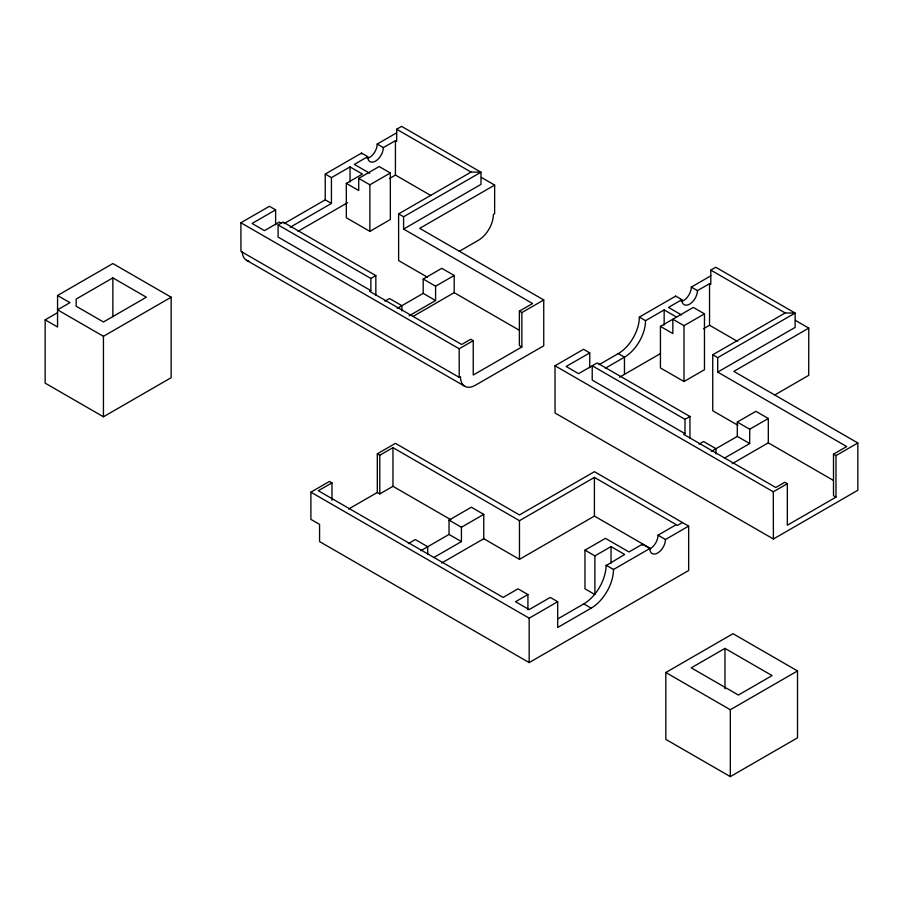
<?xml version="1.0" encoding="UTF-8"?>
<svg xmlns="http://www.w3.org/2000/svg" width="903" height="903" viewBox="0 0 903 903"><rect width="100%" height="100%" fill="white"/><g stroke="black" fill="none" stroke-linecap="round" stroke-linejoin="round"><path stroke-width="1.35" d="M275.618 224.745L275.629 209.868L269.421 206.29L240.898 222.759L240.943 251.373L459.232 377.386L460.474 376.675A21.051 12.157 -60 0 0 475.113 385.4L543.741 345.781L543.741 299.954L419.714 228.357L494.652 185.092L481.355 177.417M278.101 224.903L278.101 237.071L370.873 290.631L370.873 278.463L278.101 224.903L283.068 222.036L375.84 275.596L375.84 295.168M283.982 223.662L325.238 199.845L325.238 174.065L361.572 153.081L367.713 156.625A11.05 6.377 -60 0 0 375.524 161.14A11.05 6.377 -60 0 0 383.335 147.607L395.435 140.699L396.677 141.41L396.654 129.253L401.609 126.386L480.994 172.213L481.006 184.37L403.596 229.069L403.573 216.765L398.607 213.898L471.073 172.089L480.994 172.213L403.573 216.765M290.19 227.24L331.435 203.423L331.435 177.643L325.238 174.065M370.873 290.631L369.632 291.353L461.659 344.483L470.745 339.235L473.228 340.668L473.228 375.038L521.878 346.955L521.878 312.585L519.394 311.151L519.394 345.522L521.878 346.955M494.652 185.092L494.63 213.718L493.388 214.44A21.051 12.157 -60 0 1 478.511 240.209L459.311 251.305M527.928 609.751L527.928 594.558L515.523 601.714L529.169 609.593L550.254 597.425L557.693 601.714L557.693 627.495L591.172 608.159A31.571 18.229 -60 0 0 613.498 569.488L649.844 548.516A11.05 6.377 -60 0 0 657.655 553.031A11.05 6.377 -60 0 0 665.466 539.497L688.662 526.11L594.411 471.682L519.473 514.947L395.446 443.35L377.307 453.814L377.307 492.485L379.791 493.918L392.963 486.311L450.845 519.722M649.844 548.516L642.405 544.227L629.007 551.959L605.439 538.346L584.975 550.164L584.975 588.835L594.896 594.558L594.896 555.898L611.026 546.586L624.662 554.465L606.094 565.65A31.571 18.229 -60 0 1 583.778 603.893L557.467 619.086M589.727 367.758L589.738 352.892L583.541 349.303L555.018 365.771L555.052 413.01L773.397 539.001L857.85 490.239L857.85 442.978L733.823 371.37L808.761 328.116L795.475 320.441M611.026 563.156L611.026 546.586M684.993 433.654L684.993 419.331L592.221 365.771L592.221 380.095L684.993 433.654L683.752 434.377L775.779 487.507L784.865 482.258L787.337 483.692L787.337 525.219L835.986 497.135L835.986 455.597L833.503 454.175L833.503 495.702L835.986 497.135M688.662 526.11L688.662 570.504L529.169 662.588L319.572 541.574L319.572 524.383L310.892 519.372L310.892 492.169L329.493 481.423L331.977 482.857L331.977 500.228M689.948 438.384L689.948 416.475L597.176 362.916L578.575 373.65L566.17 366.494L589.738 352.892M808.761 328.116L808.716 375.343L774.898 394.893M737.92 425.29L712.738 410.763L712.738 354.789L717.704 357.644L717.704 372.092L795.125 327.394L795.125 313.07L715.752 267.243L710.785 270.11L710.785 284.434L709.544 283.711L697.443 290.619A11.05 6.377 -60 0 1 689.632 304.153A11.05 6.377 -60 0 1 681.821 299.649L675.692 296.105L639.358 317.088L639.177 320.362A29.822 17.213 -60 0 1 618.273 353.604L599.107 364.665M676.55 317.088L664.156 309.921L645.555 320.667L645.363 323.94A29.822 17.213 -60 0 1 624.458 357.182L605.292 368.243M367.713 156.625L354.382 164.402L369.733 173.263M681.821 299.649L668.491 307.415L681.483 314.921M45.15 319.843L57.555 326.999L57.555 295.495L112.864 263.552L171.152 297.211L171.152 377.691L103.439 416.791L45.15 383.132L45.15 319.843L57.555 312.675M112.864 277.876L76.157 299.074L76.157 306.23L103.439 321.987L146.354 297.211L112.864 277.876L112.864 316.727M367.115 158.51A11.05 6.377 -60 0 0 377.206 144.062L396.733 132.786M275.629 209.868L252.061 223.47L264.466 230.626L279.343 222.036L281.578 223.323M331.435 177.643L350.037 166.908L362.442 174.065L346.323 183.377L346.323 217.747L369.88 231.349L390.344 219.531L390.344 172.992L379.181 166.547L358.717 178.365L358.717 190.533L346.323 183.377M57.555 295.495L69.96 302.652L57.555 309.808L103.439 336.311L171.152 297.211M358.717 178.365L369.88 184.799L390.344 172.992M298.024 231.303L347.621 202.667M389.396 178.557L395.435 175.069L430.821 195.499M370.873 278.463L375.84 275.596M384.971 301.117L389.475 298.509L401.88 305.677L401.88 310.88M454.198 275.471L435.585 286.206L435.585 300.53L423.191 293.373L423.191 279.05L441.793 268.315L454.198 275.471L454.198 292.651L413.326 316.253M397.23 308.352L423.191 293.373M409.104 315.824L435.585 300.53M519.394 311.151L532.578 303.543L403.596 229.069M240.898 222.759L459.175 348.772L473.228 340.668M521.878 312.585L543.741 299.954M331.977 482.857L318.33 490.735L503.129 597.425L518.006 588.835L527.928 594.558M377.307 453.814L379.791 455.247L392.963 447.64L519.473 520.681L594.411 477.416L677.498 525.388L682.465 522.521M681.234 301.534A11.05 6.377 -60 0 0 691.314 287.086L710.842 275.81M660.432 326.389L693.301 307.415L704.464 313.86L704.464 369.711L684 381.529L660.432 367.927L660.432 326.389L672.837 333.557L672.837 319.233L684 325.678L704.464 313.86M348.614 509.044L377.307 492.485M619.605 377.172L660.544 353.536M703.505 328.737L709.544 325.249L737.616 341.447M712.738 354.789L785.204 312.946L795.125 313.07L717.704 357.644M408.337 543.595L415.312 539.565L427.717 546.733L427.717 554.544M449.028 520.105L461.422 527.262L461.422 541.586L449.028 534.429L449.028 520.105L471.343 507.215L483.748 514.383L483.748 538.719L519.473 559.341L594.411 516.076L650.6 548.527M420.742 550.751L449.028 534.429M461.422 527.262L483.748 514.383M433.733 557.569L461.422 541.586M684.993 419.331L689.948 416.475M441.623 563.043L483.748 538.719M699.08 444.141L703.595 441.533L716 448.689L716 453.904M768.306 418.495L749.704 429.23L749.704 443.554L737.299 436.397L737.299 422.073L755.901 411.328L768.306 418.495L768.306 442.831L732.243 463.657M711.338 451.376L737.299 436.397M724.42 458.148L749.704 443.554M649.708 549.013A11.05 6.377 -60 0 0 658.027 535.197L676.257 524.677M310.892 492.169L529.169 618.183L557.693 601.714M833.503 454.175L846.687 446.556L717.704 372.092M555.018 365.771L773.295 491.796L787.337 483.692M835.986 455.597L857.85 442.978M665.827 672.498L733.022 633.703L797.518 670.94L797.518 737.819L730.324 776.614L665.827 739.376L665.827 672.498L730.324 709.735L797.518 670.94M724.962 648.388L691.258 667.848L738.383 695.05L772.088 675.591L724.962 648.388L724.962 688.786M710.785 270.11L785.204 312.946M691.314 287.086L697.443 290.619M396.654 129.253L471.073 172.089M377.206 144.062L383.335 147.607M737.299 422.073L749.704 429.23M618.273 353.604L624.458 357.182L624.458 374.373M768.306 442.831L833.424 480.43M325.238 199.845L331.435 203.423M427.401 277.187L398.629 260.572L398.607 213.898M454.198 292.651L519.315 330.25M423.191 279.05L435.585 286.206M246.542 260.29L464.831 386.303M658.027 535.197L665.466 539.497M584.975 550.164L594.896 555.898M606.06 565.199L613.498 569.488M583.778 603.893L591.172 608.159M639.358 317.088L645.555 320.667M773.295 491.796L773.397 539.001M459.175 348.772L459.232 377.386M730.324 709.735L730.324 776.614M709.544 283.711L709.544 325.249M684 325.678L684 381.529M664.156 309.921L664.156 325.148M594.411 477.416L594.411 516.076M529.169 618.183L529.169 662.588M519.473 520.681L519.473 559.341M395.435 140.699L395.435 175.069M392.963 447.64L392.963 486.311M379.791 455.247L379.791 493.918M369.88 184.799L369.88 231.349M350.037 166.908L350.037 182.022M103.439 336.311L103.439 416.791M642.439 545.085A11.05 6.377 -60 0 1 642.405 544.227M248.799 261.125A21.051 12.157 -60 0 1 242.207 251.486M361.606 153.95A11.05 6.377 -60 0 1 361.572 153.081M675.704 296.681A11.05 6.377 -60 0 1 675.692 296.105"/></g></svg>
